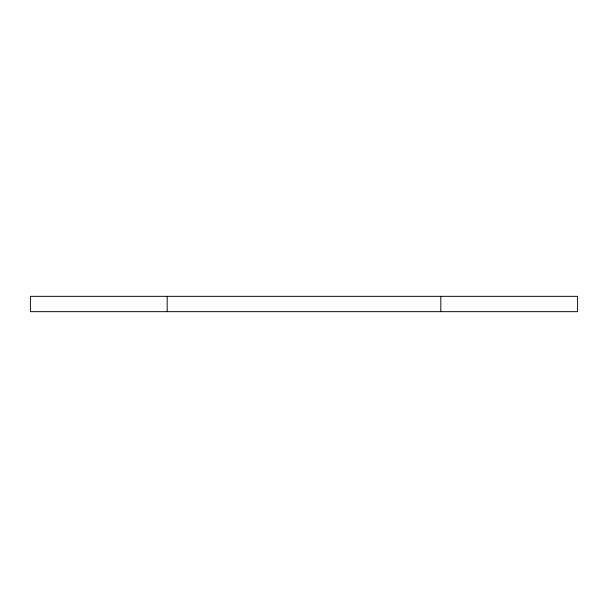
<?xml version="1.0" encoding="UTF-8"?>
<svg xmlns="http://www.w3.org/2000/svg" width="608" height="608" viewBox="0 0 608 608"><rect width="100%" height="100%" fill="white"/><g stroke="black" fill="none" stroke-linecap="round" stroke-linejoin="round"><path stroke-width="0.91" d="M440.8 296.339L440.8 311.661M167.2 296.339L167.2 311.661M577.6 296.339L30.4 296.339L30.4 311.661L577.6 311.661L577.6 296.339"/></g></svg>
